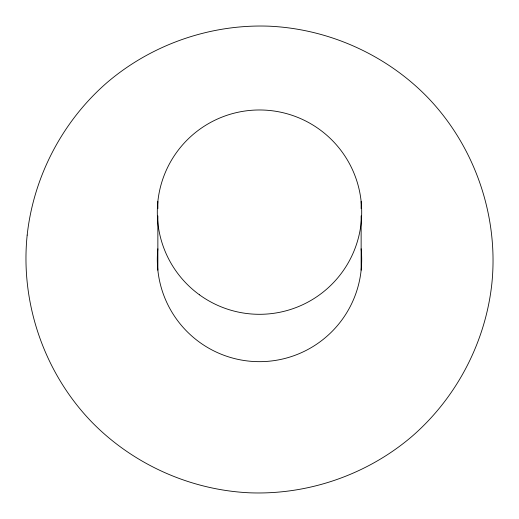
<?xml version="1.0" encoding="UTF-8"?>
<svg xmlns="http://www.w3.org/2000/svg" width="519" height="519" viewBox="0 0 519 519"><rect width="100%" height="100%" fill="white"/><g stroke="black" fill="none" stroke-linecap="round" stroke-linejoin="round"><path stroke-width="0.78" d="M361.14 201.463L361.14 208.683M361.14 215.91L361.14 270.178M157.86 201.463L157.86 208.683M157.86 215.91L157.86 270.178M361.14 248.822A102.198 102.165 0 0 1 259.5 361.665A102.198 102.165 0 0 1 157.86 248.822M27.176 235.094C20.059 303.407 44.582 373.771 92.596 422.881C133.928 464.752 190.947 490.124 249.717 492.81C308.507 495.048 367.446 474.535 412.138 436.265C456.525 397.671 485.447 342.384 491.824 283.906C498.941 215.593 474.418 145.229 426.404 96.119C385.072 54.248 328.053 28.876 269.283 26.19C210.493 23.952 151.554 44.465 106.862 82.735C62.475 121.329 33.553 176.616 27.176 235.094M199.426 294.792A102.198 102.165 0 0 0 361.14 222.82A102.198 102.165 0 0 0 217.928 118.812A102.198 102.165 0 0 0 199.426 294.792"/></g></svg>
